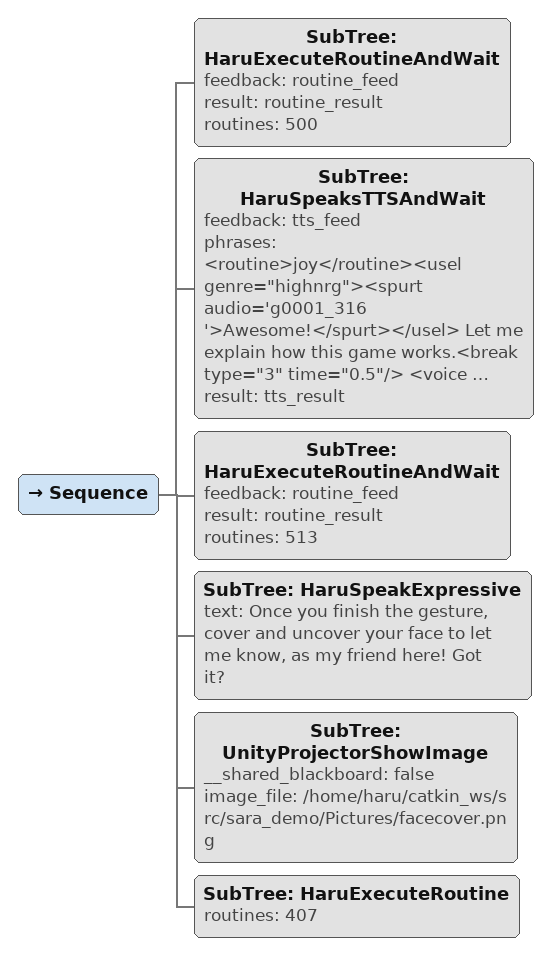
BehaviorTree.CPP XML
<Sequence>
    <SubTree ID="HaruExecuteRoutineAndWait" feedback="routine_feed" result="routine_result" routines="500"/>
    <SubTree ID="HaruSpeaksTTSAndWait" feedback="tts_feed" phrases="&lt;routine>joy&lt;/routine>&lt;usel genre=&quot;highnrg&quot;>&lt;spurt audio='g0001_316 '>Awesome!&lt;/spurt>&lt;/usel> Let me explain how this game works.&lt;break type=&quot;3&quot; time=&quot;0.5&quot;/> &lt;voice emotion='calm'>&lt;spurt audio='g0001_006'>clear throat&lt;/spurt>I am going to perform an action, and then you try to copy me. &lt;/voice> " result="tts_result"/>
    <SubTree ID="HaruExecuteRoutineAndWait" feedback="routine_feed" result="routine_result" routines="513"/>
    <SubTree ID="HaruSpeakExpressive" text="Once you finish the gesture, cover and uncover your face to let me know, as my friend here! Got it?"/>
    <SubTree ID="UnityProjectorShowImage" __shared_blackboard="false" image_file="/home/haru/catkin_ws/src/sara_demo/Pictures/facecover.png"/>
    <SubTree ID="HaruExecuteRoutine" routines="407"/>
</Sequence>
